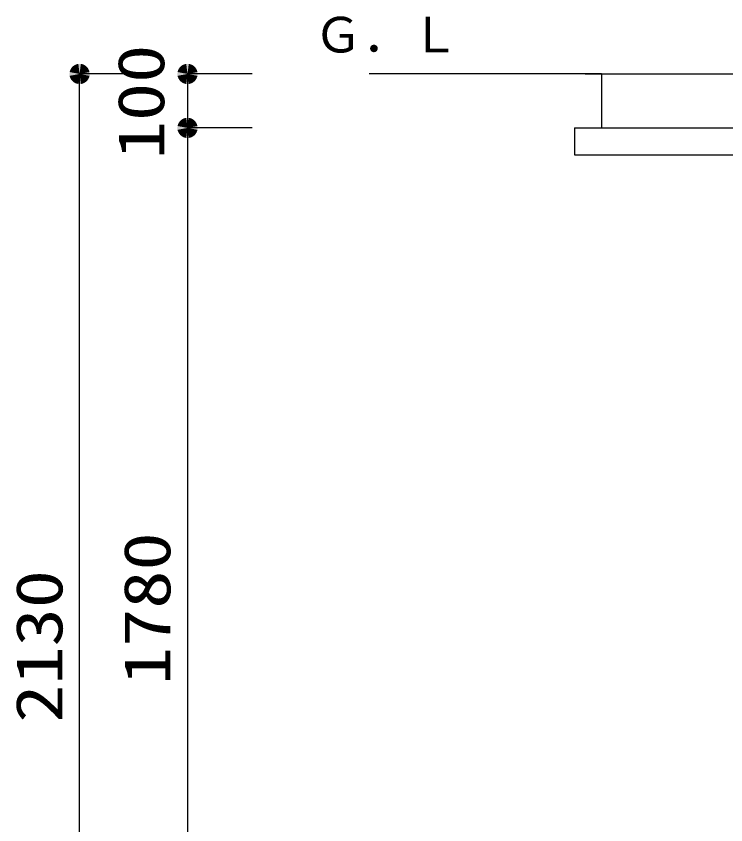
# Model space of a CAD drawing. Units: millimetres, scale not verified. Extents: x -22761 to 8910, y -6308 to 6308.
# Drawn here: x -379 to 936, y -1 to 1497 of the extents above; entities that cross this region are included whole.
import ezdxf
from ezdxf.enums import TextEntityAlignment as Align

# ---------------------------------------------------------------- set-up
doc = ezdxf.new("R2010")
doc.units = ezdxf.units.MM
doc.header["$LTSCALE"] = 30
for name, color, linetype, lineweight in [('0-3_機器', 3, 'Continuous', 25), ('0-5_躯体', 4, 'Continuous', 25), ('0-F_00クル-フ-6寸法', 132, 'Continuous', 25)]:
    doc.layers.add(name, color=color, linetype=linetype, lineweight=lineweight)
doc.styles.add('ＭＳ ゴシック', font='')
doc.styles.get('ＭＳ ゴシック').set_extended_font_data('MS Gothic')

msp = doc.modelspace()

# ---------------------------------------------------------------- linework, layer by layer
at = {"layer": '0-3_機器', "color": 2}
for p, q in [((705.6, 1390.39), (275, 1390.39)), ((675.6, 1390.39), (2239.75, 1390.39)), ((705.6, 1390.39), (705.6, 1290.39)), ((655.6, 1290.39), (655.6, 1240.39)), ((655.6, 1290.39), (1775.6, 1290.39)), ((655.6, 1240.39), (1775.6, 1240.39))]:
    msp.add_line(p, q, dxfattribs=at)
at = {"layer": '0-F_00クル-フ-6寸法', "color": 4}
for p, q in [((-141.61, 1390.39), (-261.61, 1390.39)), ((-261.61, -739.61), (-261.61, 1390.39)), ((58.39, 1390.39), (-61.61, 1390.39)), ((-61.61, 1390.39), (-61.61, 1290.39)), ((58.39, 1290.39), (-61.61, 1290.39)), ((58.39, 1290.39), (-61.61, 1290.39)), ((-61.61, 1290.39), (-61.61, -489.61))]:
    msp.add_line(p, q, dxfattribs=at)
at = {"layer": '0-F_00クル-フ-6寸法'}
for points in [[(-261.61, 1390.39), (-268.52, 1407.83), (-266.28, 1408.55)], [(-261.61, 1390.39), (-266.28, 1408.55), (-263.96, 1408.99)], [(-261.61, 1390.39), (-263.96, 1408.99), (-261.61, 1409.14)], [(-261.61, 1390.39), (-261.61, 1409.14), (-259.26, 1408.99)], [(-261.61, 1390.39), (-259.26, 1408.99), (-256.95, 1408.55)], [(-261.61, 1390.39), (-256.95, 1408.55), (-254.71, 1407.83)], [(-61.61, 1390.39), (-68.52, 1407.83), (-66.28, 1408.55)], [(-61.61, 1390.39), (-66.28, 1408.55), (-63.96, 1408.99)], [(-61.61, 1390.39), (-63.96, 1408.99), (-61.61, 1409.14)], [(-61.61, 1390.39), (-61.61, 1409.14), (-59.26, 1408.99)], [(-61.61, 1390.39), (-59.26, 1408.99), (-56.95, 1408.55)], [(-61.61, 1390.39), (-56.95, 1408.55), (-54.71, 1407.83)], [(-261.61, 1390.39), (-280.33, 1391.57), (-280.03, 1393.91)], [(-261.61, 1390.39), (-280.03, 1393.91), (-279.45, 1396.19)], [(-261.61, 1390.39), (-279.45, 1396.19), (-278.58, 1398.38)], [(-261.61, 1390.39), (-278.58, 1398.38), (-277.44, 1400.44)], [(-261.61, 1390.39), (-277.44, 1400.44), (-276.06, 1402.34)], [(-261.61, 1390.39), (-276.06, 1402.34), (-274.45, 1404.06)], [(-261.61, 1390.39), (-274.45, 1404.06), (-272.63, 1405.56)], [(-261.61, 1390.39), (-272.63, 1405.56), (-270.65, 1406.82)], [(-261.61, 1390.39), (-270.65, 1406.82), (-268.52, 1407.83)], [(-261.61, 1390.39), (-254.71, 1407.83), (-252.58, 1406.82)], [(-261.61, 1390.39), (-252.58, 1406.82), (-250.59, 1405.56)], [(-261.61, 1390.39), (-250.59, 1405.56), (-248.78, 1404.06)], [(-261.61, 1390.39), (-248.78, 1404.06), (-247.17, 1402.34)], [(-261.61, 1390.39), (-247.17, 1402.34), (-245.78, 1400.44)], [(-261.61, 1390.39), (-245.78, 1400.44), (-244.65, 1398.38)], [(-261.61, 1390.39), (-244.65, 1398.38), (-243.78, 1396.19)], [(-261.61, 1390.39), (-243.78, 1396.19), (-243.2, 1393.91)], [(-261.61, 1390.39), (-243.2, 1393.91), (-242.9, 1391.57)], [(-61.61, 1390.39), (-80.33, 1391.57), (-80.03, 1393.91)], [(-61.61, 1390.39), (-80.03, 1393.91), (-79.45, 1396.19)], [(-61.61, 1390.39), (-79.45, 1396.19), (-78.58, 1398.38)], [(-61.61, 1390.39), (-78.58, 1398.38), (-77.44, 1400.44)], [(-61.61, 1390.39), (-77.44, 1400.44), (-76.06, 1402.34)], [(-61.61, 1390.39), (-76.06, 1402.34), (-74.45, 1404.06)], [(-61.61, 1390.39), (-74.45, 1404.06), (-72.63, 1405.56)], [(-61.61, 1390.39), (-72.63, 1405.56), (-70.65, 1406.82)], [(-61.61, 1390.39), (-70.65, 1406.82), (-68.52, 1407.83)], [(-61.61, 1390.39), (-54.71, 1407.83), (-52.58, 1406.82)], [(-61.61, 1390.39), (-52.58, 1406.82), (-50.59, 1405.56)], [(-61.61, 1390.39), (-50.59, 1405.56), (-48.78, 1404.06)], [(-61.61, 1390.39), (-48.78, 1404.06), (-47.17, 1402.34)], [(-61.61, 1390.39), (-47.17, 1402.34), (-45.78, 1400.44)], [(-61.61, 1390.39), (-45.78, 1400.44), (-44.65, 1398.38)], [(-61.61, 1390.39), (-44.65, 1398.38), (-43.78, 1396.19)], [(-61.61, 1390.39), (-43.78, 1396.19), (-43.2, 1393.91)], [(-61.61, 1390.39), (-43.2, 1393.91), (-42.9, 1391.57)], [(-261.61, 1390.39), (-280.33, 1389.22), (-280.33, 1391.57)], [(-261.61, 1390.39), (-280.03, 1386.88), (-280.33, 1389.22)], [(-261.61, 1390.39), (-279.45, 1384.6), (-280.03, 1386.88)], [(-261.61, 1390.39), (-278.58, 1382.41), (-279.45, 1384.6)], [(-261.61, 1390.39), (-277.44, 1380.35), (-278.58, 1382.41)], [(-261.61, 1390.39), (-276.06, 1378.44), (-277.44, 1380.35)], [(-261.61, 1390.39), (-274.45, 1376.72), (-276.06, 1378.44)], [(-261.61, 1390.39), (-272.63, 1375.22), (-274.45, 1376.72)], [(-261.61, 1390.39), (-270.65, 1373.96), (-272.63, 1375.22)], [(-261.61, 1390.39), (-268.52, 1372.96), (-270.65, 1373.96)], [(-261.61, 1390.39), (-266.28, 1372.23), (-268.52, 1372.96)], [(-261.61, 1390.39), (-263.96, 1371.79), (-266.28, 1372.23)], [(-261.61, 1390.39), (-261.61, 1371.64), (-263.96, 1371.79)], [(-261.61, 1390.39), (-242.9, 1391.57), (-242.9, 1389.22)], [(-261.61, 1390.39), (-259.26, 1371.79), (-261.61, 1371.64)], [(-261.61, 1390.39), (-256.95, 1372.23), (-259.26, 1371.79)], [(-261.61, 1390.39), (-254.71, 1372.96), (-256.95, 1372.23)], [(-261.61, 1390.39), (-252.58, 1373.96), (-254.71, 1372.96)], [(-261.61, 1390.39), (-250.59, 1375.22), (-252.58, 1373.96)], [(-261.61, 1390.39), (-248.78, 1376.72), (-250.59, 1375.22)], [(-261.61, 1390.39), (-247.17, 1378.44), (-248.78, 1376.72)], [(-261.61, 1390.39), (-245.78, 1380.35), (-247.17, 1378.44)], [(-261.61, 1390.39), (-244.65, 1382.41), (-245.78, 1380.35)], [(-261.61, 1390.39), (-243.78, 1384.6), (-244.65, 1382.41)], [(-261.61, 1390.39), (-243.2, 1386.88), (-243.78, 1384.6)], [(-261.61, 1390.39), (-242.9, 1389.22), (-243.2, 1386.88)], [(-61.61, 1390.39), (-80.33, 1389.22), (-80.33, 1391.57)], [(-61.61, 1390.39), (-80.03, 1386.88), (-80.33, 1389.22)], [(-61.61, 1390.39), (-79.45, 1384.6), (-80.03, 1386.88)], [(-61.61, 1390.39), (-78.58, 1382.41), (-79.45, 1384.6)], [(-61.61, 1390.39), (-77.44, 1380.35), (-78.58, 1382.41)], [(-61.61, 1390.39), (-76.06, 1378.44), (-77.44, 1380.35)], [(-61.61, 1390.39), (-74.45, 1376.72), (-76.06, 1378.44)], [(-61.61, 1390.39), (-72.63, 1375.22), (-74.45, 1376.72)], [(-61.61, 1390.39), (-70.65, 1373.96), (-72.63, 1375.22)], [(-61.61, 1390.39), (-68.52, 1372.96), (-70.65, 1373.96)], [(-61.61, 1390.39), (-66.28, 1372.23), (-68.52, 1372.96)], [(-61.61, 1390.39), (-63.96, 1371.79), (-66.28, 1372.23)], [(-61.61, 1390.39), (-61.61, 1371.64), (-63.96, 1371.79)], [(-61.61, 1390.39), (-42.9, 1391.57), (-42.9, 1389.22)], [(-61.61, 1390.39), (-59.26, 1371.79), (-61.61, 1371.64)], [(-61.61, 1390.39), (-56.95, 1372.23), (-59.26, 1371.79)], [(-61.61, 1390.39), (-54.71, 1372.96), (-56.95, 1372.23)], [(-61.61, 1390.39), (-52.58, 1373.96), (-54.71, 1372.96)], [(-61.61, 1390.39), (-50.59, 1375.22), (-52.58, 1373.96)], [(-61.61, 1390.39), (-48.78, 1376.72), (-50.59, 1375.22)], [(-61.61, 1390.39), (-47.17, 1378.44), (-48.78, 1376.72)], [(-61.61, 1390.39), (-45.78, 1380.35), (-47.17, 1378.44)], [(-61.61, 1390.39), (-44.65, 1382.41), (-45.78, 1380.35)], [(-61.61, 1390.39), (-43.78, 1384.6), (-44.65, 1382.41)], [(-61.61, 1390.39), (-43.2, 1386.88), (-43.78, 1384.6)], [(-61.61, 1390.39), (-42.9, 1389.22), (-43.2, 1386.88)], [(-61.61, 1290.39), (-76.06, 1302.34), (-74.45, 1304.06)], [(-61.61, 1290.39), (-76.06, 1302.34), (-74.45, 1304.06)], [(-61.61, 1290.39), (-74.45, 1304.06), (-72.63, 1305.56)], [(-61.61, 1290.39), (-74.45, 1304.06), (-72.63, 1305.56)], [(-61.61, 1290.39), (-72.63, 1305.56), (-70.65, 1306.82)], [(-61.61, 1290.39), (-72.63, 1305.56), (-70.65, 1306.82)], [(-61.61, 1290.39), (-70.65, 1306.82), (-68.52, 1307.83)], [(-61.61, 1290.39), (-70.65, 1306.82), (-68.52, 1307.83)], [(-61.61, 1290.39), (-68.52, 1307.83), (-66.28, 1308.55)], [(-61.61, 1290.39), (-68.52, 1307.83), (-66.28, 1308.55)], [(-61.61, 1290.39), (-66.28, 1308.55), (-63.96, 1308.99)], [(-61.61, 1290.39), (-66.28, 1308.55), (-63.96, 1308.99)], [(-61.61, 1290.39), (-63.96, 1308.99), (-61.61, 1309.14)], [(-61.61, 1290.39), (-63.96, 1308.99), (-61.61, 1309.14)], [(-61.61, 1290.39), (-61.61, 1309.14), (-59.26, 1308.99)], [(-61.61, 1290.39), (-61.61, 1309.14), (-59.26, 1308.99)], [(-61.61, 1290.39), (-59.26, 1308.99), (-56.95, 1308.55)], [(-61.61, 1290.39), (-59.26, 1308.99), (-56.95, 1308.55)], [(-61.61, 1290.39), (-56.95, 1308.55), (-54.71, 1307.83)], [(-61.61, 1290.39), (-56.95, 1308.55), (-54.71, 1307.83)], [(-61.61, 1290.39), (-54.71, 1307.83), (-52.58, 1306.82)], [(-61.61, 1290.39), (-54.71, 1307.83), (-52.58, 1306.82)], [(-61.61, 1290.39), (-52.58, 1306.82), (-50.59, 1305.56)], [(-61.61, 1290.39), (-52.58, 1306.82), (-50.59, 1305.56)], [(-61.61, 1290.39), (-50.59, 1305.56), (-48.78, 1304.06)], [(-61.61, 1290.39), (-50.59, 1305.56), (-48.78, 1304.06)], [(-61.61, 1290.39), (-48.78, 1304.06), (-47.17, 1302.34)], [(-61.61, 1290.39), (-48.78, 1304.06), (-47.17, 1302.34)], [(-61.61, 1290.39), (-80.33, 1291.57), (-80.03, 1293.91)], [(-61.61, 1290.39), (-80.33, 1291.57), (-80.03, 1293.91)], [(-61.61, 1290.39), (-80.33, 1289.21), (-80.33, 1291.57)], [(-61.61, 1290.39), (-80.33, 1289.21), (-80.33, 1291.57)], [(-61.61, 1290.39), (-80.03, 1286.88), (-80.33, 1289.21)], [(-61.61, 1290.39), (-80.03, 1286.88), (-80.33, 1289.21)], [(-61.61, 1290.39), (-80.03, 1293.91), (-79.45, 1296.19)], [(-61.61, 1290.39), (-80.03, 1293.91), (-79.45, 1296.19)], [(-61.61, 1290.39), (-79.45, 1284.6), (-80.03, 1286.88)], [(-61.61, 1290.39), (-79.45, 1284.6), (-80.03, 1286.88)], [(-61.61, 1290.39), (-79.45, 1296.19), (-78.58, 1298.38)], [(-61.61, 1290.39), (-79.45, 1296.19), (-78.58, 1298.38)], [(-61.61, 1290.39), (-78.58, 1282.41), (-79.45, 1284.6)], [(-61.61, 1290.39), (-78.58, 1282.41), (-79.45, 1284.6)], [(-61.61, 1290.39), (-78.58, 1298.38), (-77.44, 1300.44)], [(-61.61, 1290.39), (-78.58, 1298.38), (-77.44, 1300.44)], [(-61.61, 1290.39), (-77.44, 1280.35), (-78.58, 1282.41)], [(-61.61, 1290.39), (-77.44, 1280.35), (-78.58, 1282.41)], [(-61.61, 1290.39), (-77.44, 1300.44), (-76.06, 1302.34)], [(-61.61, 1290.39), (-77.44, 1300.44), (-76.06, 1302.34)], [(-61.61, 1290.39), (-76.06, 1278.44), (-77.44, 1280.35)], [(-61.61, 1290.39), (-76.06, 1278.44), (-77.44, 1280.35)], [(-61.61, 1290.39), (-74.45, 1276.72), (-76.06, 1278.44)], [(-61.61, 1290.39), (-74.45, 1276.72), (-76.06, 1278.44)], [(-61.61, 1290.39), (-72.63, 1275.22), (-74.45, 1276.72)], [(-61.61, 1290.39), (-72.63, 1275.22), (-74.45, 1276.72)], [(-61.61, 1290.39), (-70.65, 1273.96), (-72.63, 1275.22)], [(-61.61, 1290.39), (-70.65, 1273.96), (-72.63, 1275.22)], [(-61.61, 1290.39), (-68.52, 1272.96), (-70.65, 1273.96)], [(-61.61, 1290.39), (-68.52, 1272.96), (-70.65, 1273.96)], [(-61.61, 1290.39), (-66.28, 1272.23), (-68.52, 1272.96)], [(-61.61, 1290.39), (-66.28, 1272.23), (-68.52, 1272.96)], [(-61.61, 1290.39), (-63.96, 1271.79), (-66.28, 1272.23)], [(-61.61, 1290.39), (-63.96, 1271.79), (-66.28, 1272.23)], [(-61.61, 1290.39), (-61.61, 1271.64), (-63.96, 1271.79)], [(-61.61, 1290.39), (-61.61, 1271.64), (-63.96, 1271.79)], [(-61.61, 1290.39), (-47.17, 1302.34), (-45.78, 1300.44)], [(-61.61, 1290.39), (-47.17, 1302.34), (-45.78, 1300.44)], [(-61.61, 1290.39), (-45.78, 1300.44), (-44.65, 1298.38)], [(-61.61, 1290.39), (-45.78, 1300.44), (-44.65, 1298.38)], [(-61.61, 1290.39), (-44.65, 1298.38), (-43.78, 1296.19)], [(-61.61, 1290.39), (-44.65, 1298.38), (-43.78, 1296.19)], [(-61.61, 1290.39), (-43.78, 1296.19), (-43.2, 1293.91)], [(-61.61, 1290.39), (-43.78, 1296.19), (-43.2, 1293.91)], [(-61.61, 1290.39), (-43.2, 1293.91), (-42.9, 1291.57)], [(-61.61, 1290.39), (-43.2, 1293.91), (-42.9, 1291.57)], [(-61.61, 1290.39), (-42.9, 1291.57), (-42.9, 1289.21)], [(-61.61, 1290.39), (-42.9, 1291.57), (-42.9, 1289.21)], [(-61.61, 1290.39), (-59.26, 1271.79), (-61.61, 1271.64)], [(-61.61, 1290.39), (-56.95, 1272.23), (-59.26, 1271.79)], [(-61.61, 1290.39), (-54.71, 1272.96), (-56.95, 1272.23)], [(-61.61, 1290.39), (-52.58, 1273.96), (-54.71, 1272.96)], [(-61.61, 1290.39), (-50.59, 1275.22), (-52.58, 1273.96)], [(-61.61, 1290.39), (-48.78, 1276.72), (-50.59, 1275.22)], [(-61.61, 1290.39), (-47.17, 1278.44), (-48.78, 1276.72)], [(-61.61, 1290.39), (-45.78, 1280.35), (-47.17, 1278.44)], [(-61.61, 1290.39), (-44.65, 1282.41), (-45.78, 1280.35)], [(-61.61, 1290.39), (-43.78, 1284.6), (-44.65, 1282.41)], [(-61.61, 1290.39), (-43.2, 1286.88), (-43.78, 1284.6)], [(-61.61, 1290.39), (-42.9, 1289.21), (-43.2, 1286.88)], [(-61.61, 1290.39), (-59.26, 1271.79), (-61.61, 1271.64)], [(-61.61, 1290.39), (-56.95, 1272.23), (-59.26, 1271.79)], [(-61.61, 1290.39), (-54.71, 1272.96), (-56.95, 1272.23)], [(-61.61, 1290.39), (-52.58, 1273.96), (-54.71, 1272.96)], [(-61.61, 1290.39), (-50.59, 1275.22), (-52.58, 1273.96)], [(-61.61, 1290.39), (-48.78, 1276.72), (-50.59, 1275.22)], [(-61.61, 1290.39), (-47.17, 1278.44), (-48.78, 1276.72)], [(-61.61, 1290.39), (-45.78, 1280.35), (-47.17, 1278.44)], [(-61.61, 1290.39), (-44.65, 1282.41), (-45.78, 1280.35)], [(-61.61, 1290.39), (-43.78, 1284.6), (-44.65, 1282.41)], [(-61.61, 1290.39), (-43.2, 1286.88), (-43.78, 1284.6)], [(-61.61, 1290.39), (-42.9, 1289.21), (-43.2, 1286.88)]]:
    msp.add_solid(points, dxfattribs=at)

# ---------------------------------------------------------------- texts
at = {"layer": '0-5_躯体', "style": 'ＭＳ ゴシック'}
msp.add_text('Ｇ．Ｌ', height=65.98, dxfattribs=at).set_placement((172.38, 1410.41), align=Align.BOTTOM_LEFT)
at = {"layer": '0-F_00クル-フ-6寸法', "color": 3, "style": 'ＭＳ ゴシック', "width": 1.2}
for s, p in [('100', (-78.71, 1232.39)), ('1780', (-67.46, 258.11)), ('2130', (-267.46, 188.25))]:
    msp.add_text(s, height=86.66, rotation=90, dxfattribs=at).set_placement(p, align=Align.BOTTOM_LEFT)

doc.saveas('drawing.dxf')
